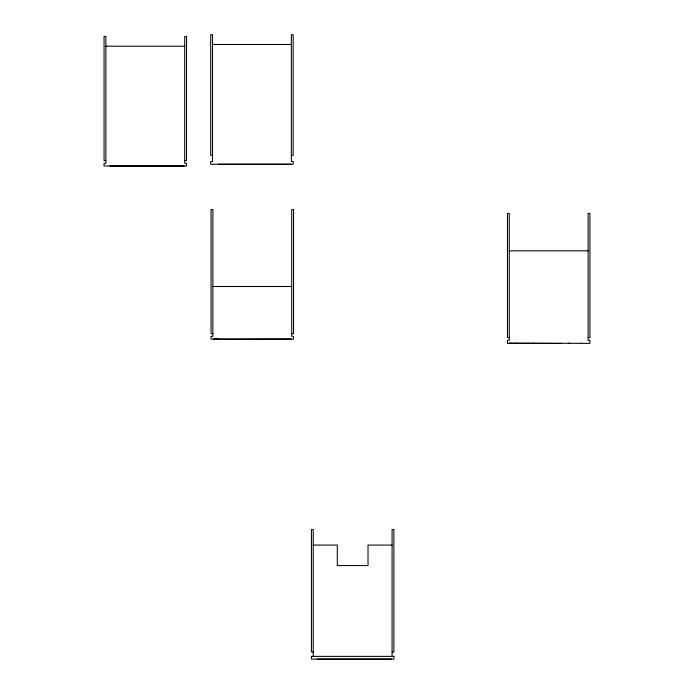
<?xml version="1.0" encoding="UTF-8"?>
<svg xmlns="http://www.w3.org/2000/svg" width="694" height="694" viewBox="0 0 694 694"><rect width="100%" height="100%" fill="white"/><g stroke="black" fill="none" stroke-linecap="round" stroke-linejoin="round"><path stroke-width="1.04" d="M218.671 339.088L213.483 339.271L288.045 339.088M212.511 44.477L291.35 44.477M105.87 46.203L184.717 46.203M212.511 155.335L210.69 155.335L210.69 34.7L212.511 34.7L212.511 161.52L210.69 161.52L210.69 164.252L293.172 164.252L293.172 161.52L291.35 161.52L291.35 34.7L293.172 34.7L293.172 155.335L291.35 155.335M105.87 160.514L104.057 160.514L104.057 36.426L105.87 36.426L105.87 163.246L104.057 163.246L104.057 165.979L186.539 165.979L186.539 163.246L184.717 163.246L184.717 36.426L186.539 36.426L186.539 160.514L184.717 160.514M509.283 250.838L588.13 250.838M212.876 286.501L291.714 286.501M212.876 333.623L211.054 333.623L211.054 209.536L212.876 209.536L212.876 336.356L211.054 336.356L211.054 339.088L293.536 339.088L293.536 336.356L291.714 336.356L291.714 209.536L293.536 209.536L293.536 333.623L291.714 333.623M509.283 337.57L507.461 337.57L507.461 213.474L509.283 213.474L509.283 340.294L507.461 340.294L507.461 343.487L509.283 343.487L509.283 343.027L589.943 343.391L589.943 340.294L588.13 340.294L588.13 213.474L589.943 213.474L589.943 337.57L588.13 337.57M313.237 545.076L337.301 545.076L337.301 565.567L368.02 565.567L368.02 545.076L392.084 545.076M313.237 652.013L311.424 652.013L311.424 529.565L313.237 529.565L313.237 656.385M392.084 652.013L393.906 652.013L393.906 529.565L392.084 529.565L392.084 656.385M581.399 343.027L581.399 343.487M569.288 343.027L569.288 343.487M561.377 343.487L536.037 343.487M534.016 343.027L534.016 343.487L510.012 343.487L510.012 343.027M528.125 343.027L528.125 343.487M516.015 343.027L516.015 343.487M391.485 659.118L317.097 659.118M291.228 339.088L288.86 339.088M290.864 164.252L288.504 164.252M287.68 164.252L218.306 164.252M184.118 165.979L109.73 165.979M393.906 656.385L311.424 656.385L311.424 659.118L393.906 659.118L393.906 656.385"/></g></svg>
